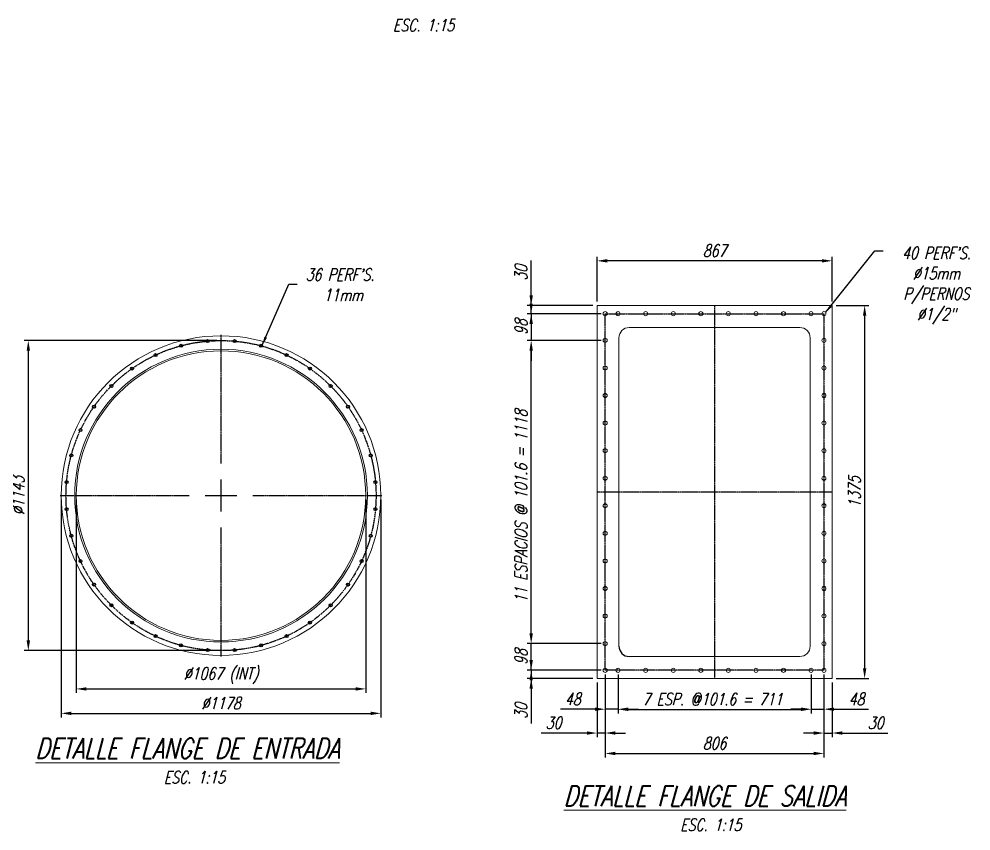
# Model space of a CAD drawing. Header units: millimetres. Extents: x 14484 to 44106, y -7531 to -758.
# Drawn here: x 18086 to 21595, y -6872 to -3879 of the extents above; entities that cross this region are included whole.
import ezdxf

# ---------------------------------------------------------------- set-up
doc = ezdxf.new("R2010")
doc.units = ezdxf.units.MM
doc.header["$LTSCALE"] = 15
doc.linetypes.add('CENTER', pattern=[2, 1.25, -0.25, 0.25, -0.25])
doc.layers.add('IA-DIBUJO', color=3, linetype='Continuous', lineweight=30)
doc.layers.add('IA-TITLE', color=6, linetype='Continuous', lineweight=13)
for name, color, linetype in [('IA-DIM', 7, 'Continuous'), ('IA-EJES', 4, 'CENTER'), ('IA-SIMBOLS', 2, 'Continuous'), ('IA-TEXT', 2, 'Continuous')]:
    doc.layers.add(name, color=color, linetype=linetype)
doc.styles.add('ING-AMB', font='romans.shx', dxfattribs={"width": 0.75, "oblique": 15})
doc.dimstyles.new('ING-AMB 12.5', dxfattribs={"dimscale": 12.5, "dimtxt": 3, "dimasz": 2.5, "dimexe": 1, "dimexo": 1, "dimgap": 1, "dimtad": 1, "dimdec": 0, "dimzin": 0, "dimdsep": 46, "dimtxsty": 'ING-AMB', "dimcen": 0.1, "dimclrd": 7, "dimclre": 7, "dimclrt": 2, "dimadec": 0, "dimazin": 0, "dimtfac": 1, "dimtdec": 0, "dimtmove": 0, "dimatfit": 3, "dimfxl": 1, "dimtolj": 1, "dimtzin": 0, "dimarcsym": 0})
doc.dimstyles.new('ING-AMB 15', dxfattribs={"dimscale": 15, "dimtxt": 3, "dimasz": 2.5, "dimexe": 1, "dimexo": 1, "dimgap": 1, "dimtad": 1, "dimdec": 0, "dimzin": 0, "dimdsep": 46, "dimtxsty": 'ING-AMB', "dimcen": 0.1, "dimclrd": 7, "dimclre": 7, "dimclrt": 2, "dimadec": 0, "dimazin": 0, "dimtfac": 1, "dimtdec": 0, "dimtmove": 0, "dimatfit": 0, "dimfxl": 1.25, "dimtolj": 1, "dimtzin": 0, "dimarcsym": 1})

# ---------------------------------------------------------------- blocks, each defined once
blk = doc.blocks.new('*U66')
at = {"layer": 'IA-EJES', "color": 0, "ltscale": 0.25, "transparency": 16777216}
for p, q in [((0, 117.8), (0, 592.5)), ((-592.5, 0), (-117.8, 0)), ((117.8, 0), (592.5, 0)), ((0, -592.5), (0, -117.8))]:
    blk.add_line(p, q, dxfattribs=at)
at = {"layer": 'IA-EJES', "color": 0, "linetype": 'Continuous', "ltscale": 0.25, "transparency": 16777216}
for p, q in [((0, -58.9), (0, 58.9)), ((-58.9, 0), (58.9, 0))]:
    blk.add_line(p, q, dxfattribs=at)
blk = doc.blocks.new('*D69')
at = {"layer": 'Defpoints', "color": 0, "transparency": 16777216}
for p in [(18830.7, -5064.3), (18120.3, -6207.3), (18830.7, -6207.3)]:
    blk.add_point(p, dxfattribs=at)
at = {"layer": 'IA-DIM', "color": 7, "lineweight": -2, "transparency": 16777216}
for p, q in [((18815.7, -5064.3), (18105.3, -5064.3)), ((18120.3, -5101.8), (18120.3, -6169.8)), ((18815.7, -6207.3), (18105.3, -6207.3))]:
    blk.add_line(p, q, dxfattribs=at)
at = {"layer": 'IA-DIM', "color": 7, "transparency": 16777216}
for points in [[(18114.1, -5101.8), (18126.6, -5101.8), (18120.3, -5064.3)], [(18114.1, -6169.8), (18126.6, -6169.8), (18120.3, -6207.3)]]:
    blk.add_solid(points, dxfattribs=at)
at = {"layer": 'IA-DIM', "color": 2, "transparency": 16777216, "insert": (18082.8, -5635.8), "char_height": 45, "attachment_point": 5, "rotation": 90, "style": 'ING-AMB'}
blk.add_mtext('\\A1;%%C1143', dxfattribs=at)
blk = doc.blocks.new('*D70')
at = {"layer": 'Defpoints', "color": 0, "transparency": 16777216}
for p in [(18241.7, -5635.8), (19419.7, -5635.8), (19419.7, -6438.4)]:
    blk.add_point(p, dxfattribs=at)
at = {"layer": 'IA-DIM', "color": 7, "lineweight": -2, "transparency": 16777216}
for p, q in [((18241.7, -5650.8), (18241.7, -6453.4)), ((19419.7, -5650.8), (19419.7, -6453.4)), ((18279.2, -6438.4), (19382.2, -6438.4))]:
    blk.add_line(p, q, dxfattribs=at)
at = {"layer": 'IA-DIM', "color": 7, "transparency": 16777216}
for points in [[(18279.2, -6432.2), (18279.2, -6444.7), (18241.7, -6438.4)], [(19382.2, -6432.2), (19382.2, -6444.7), (19419.7, -6438.4)]]:
    blk.add_solid(points, dxfattribs=at)
at = {"layer": 'IA-DIM', "color": 2, "transparency": 16777216, "insert": (18830.7, -6400.9), "char_height": 45, "attachment_point": 5, "style": 'ING-AMB'}
blk.add_mtext('\\A1;%%C1178', dxfattribs=at)
blk = doc.blocks.new('*D71')
at = {"layer": 'Defpoints', "color": 0, "transparency": 16777216}
for p in [(18297.2, -5635.8), (19364.2, -5635.8), (19364.2, -6348.3)]:
    blk.add_point(p, dxfattribs=at)
at = {"layer": 'IA-DIM', "color": 7, "lineweight": -2, "transparency": 16777216}
for p, q in [((18297.2, -5650.8), (18297.2, -6363.3)), ((19364.2, -5650.8), (19364.2, -6363.3)), ((18334.7, -6348.3), (19326.7, -6348.3))]:
    blk.add_line(p, q, dxfattribs=at)
at = {"layer": 'IA-DIM', "color": 7, "transparency": 16777216}
for points in [[(18334.7, -6342.1), (18334.7, -6354.6), (18297.2, -6348.3)], [(19326.7, -6342.1), (19326.7, -6354.6), (19364.2, -6348.3)]]:
    blk.add_solid(points, dxfattribs=at)
at = {"layer": 'IA-DIM', "color": 2, "transparency": 16777216, "insert": (18830.7, -6299), "char_height": 45, "width": 396.987, "attachment_point": 5, "style": 'ING-AMB'}
blk.add_mtext('\\A1;%%C1067 (INT)', dxfattribs=at)
blk = doc.blocks.new('*U67')
at = {"layer": 'IA-DIBUJO', "color": 2}
blk.add_circle((0, 0), 5.5, dxfattribs=at)
blk = doc.blocks.new('*U68')
at = {"layer": 'IA-DIBUJO', "color": 0, "linetype": 'ByBlock', "lineweight": -2, "transparency": 16777216}
for p, rotation in [((18605.7, -4808.6), 20.00000000000001), ((18703.8, -4791.4), 9.999999999999977), ((18901.5, -4808.6), 350.0000000000001), ((18512.1, -4842.7), 30), ((18995.1, -4842.7), 340.0000000000001), ((18425.8, -4892.5), 40.00000000000003), ((19081.4, -4892.5), 330.0000000000001), ((18349.5, -4956.6), 50.00000000000002), ((19157.7, -4956.6), 320), ((18285.5, -5032.9), 60.00000000000001), ((19221.7, -5032.9), 310.0000000000001), ((18235.6, -5119.2), 70.00000000000003), ((19271.6, -5119.2), 300.0000000000001), ((18201.6, -5212.8), 80.00000000000004), ((19305.6, -5212.8), 290.0000000000001), ((18184.3, -5310.9), 90.00000000000001), ((19322.9, -5310.9), 280), ((18184.3, -5410.5), 100), ((19322.9, -5410.5), 270), ((18201.6, -5508.6), 110), ((19305.6, -5508.6), 260), ((18235.6, -5602.2), 120), ((19271.6, -5602.2), 250), ((18285.5, -5688.5), 130), ((19221.7, -5688.5), 240), ((18349.5, -5764.8), 140), ((19157.7, -5764.8), 230), ((18425.8, -5828.8), 150), ((19081.4, -5828.8), 220), ((18512.1, -5878.6), 160.0000000000001), ((18995.1, -5878.6), 210), ((18605.7, -5912.7), 170.0000000000001), ((18703.8, -5930), 180), ((18803.4, -5930), 190), ((18901.5, -5912.7), 200)]:
    blk.add_blockref('*U67', p, dxfattribs=dict(at, rotation=rotation))
blk.add_blockref('*U67', (18803.4, -4791.4), dxfattribs=at)
blk = doc.blocks.new('*D72')
at = {"layer": 'Defpoints', "color": 0, "transparency": 16777216}
for p in [(19974.1, -5063.7), (20246.9, -5063.7), (20246.9, -6181.3)]:
    blk.add_point(p, dxfattribs=at)
at = {"layer": 'IA-DIM', "color": 7, "lineweight": -2, "transparency": 16777216}
for p, q in [((20231.9, -5063.7), (19959.1, -5063.7)), ((19974.1, -6143.8), (19974.1, -5101.2)), ((20231.9, -6181.3), (19959.1, -6181.3))]:
    blk.add_line(p, q, dxfattribs=at)
at = {"layer": 'IA-DIM', "color": 7, "transparency": 16777216}
for points in [[(19967.8, -5101.2), (19980.3, -5101.2), (19974.1, -5063.7)], [(19967.8, -6143.8), (19980.3, -6143.8), (19974.1, -6181.3)]]:
    blk.add_solid(points, dxfattribs=at)
at = {"layer": 'IA-DIM', "color": 2, "transparency": 16777216, "insert": (19914.1, -6031), "char_height": 45, "attachment_point": 1, "rotation": 90, "style": 'ING-AMB'}
blk.add_mtext('\\A1;11 ESPACIOS @ 101.6 = 1118', dxfattribs=at)
blk = doc.blocks.new('*D73')
at = {"layer": 'Defpoints', "color": 0, "transparency": 16777216}
for p in [(20246.9, -6279.7), (20216.8, -6309.9), (20246.9, -6510.9)]:
    blk.add_point(p, dxfattribs=at)
at = {"layer": 'IA-DIM', "color": 7, "lineweight": -2, "transparency": 16777216}
for p, q in [((20246.9, -6294.7), (20246.9, -6525.9)), ((20216.8, -6324.9), (20216.8, -6525.9)), ((20179.3, -6510.9), (20011.2, -6510.9)), ((20246.9, -6510.9), (20216.8, -6510.9)), ((20284.4, -6510.9), (20321.9, -6510.9))]:
    blk.add_line(p, q, dxfattribs=at)
at = {"layer": 'IA-DIM', "color": 7, "transparency": 16777216}
for points in [[(20179.3, -6504.7), (20179.3, -6517.2), (20216.8, -6510.9)], [(20284.4, -6504.7), (20284.4, -6517.2), (20246.9, -6510.9)]]:
    blk.add_solid(points, dxfattribs=at)
at = {"layer": 'IA-DIM', "color": 2, "transparency": 16777216, "insert": (20056.4, -6473.4), "char_height": 45, "attachment_point": 5, "style": 'ING-AMB'}
blk.add_mtext('\\A1;30', dxfattribs=at)
blk = doc.blocks.new('*D74')
at = {"layer": 'Defpoints', "color": 0, "transparency": 16777216}
for p in [(20294.6, -6279.7), (21005.8, -6279.7), (21005.8, -6423.6)]:
    blk.add_point(p, dxfattribs=at)
at = {"layer": 'IA-DIM', "color": 7, "lineweight": -2, "transparency": 16777216}
for p, q in [((20294.6, -6294.7), (20294.6, -6438.6)), ((21005.8, -6294.7), (21005.8, -6438.6)), ((20332.1, -6423.6), (20968.3, -6423.6))]:
    blk.add_line(p, q, dxfattribs=at)
at = {"layer": 'IA-DIM', "color": 7, "transparency": 16777216}
for points in [[(20332.1, -6417.4), (20332.1, -6429.9), (20294.6, -6423.6)], [(20968.3, -6417.4), (20968.3, -6429.9), (21005.8, -6423.6)]]:
    blk.add_solid(points, dxfattribs=at)
at = {"layer": 'IA-DIM', "color": 2, "transparency": 16777216, "insert": (20642, -6386.1), "char_height": 45, "attachment_point": 5, "style": 'ING-AMB'}
blk.add_mtext('\\A1;7 ESP. @101.6 = 711', dxfattribs=at)
blk = doc.blocks.new('*D75')
at = {"layer": 'Defpoints', "color": 0, "transparency": 16777216}
for p in [(19974.1, -6181.3), (20246.9, -6181.3), (20246.9, -6279.7)]:
    blk.add_point(p, dxfattribs=at)
at = {"layer": 'IA-DIM', "color": 7, "lineweight": -2, "transparency": 16777216}
for p, q in [((19974.1, -6143.8), (19974.1, -6106.3)), ((20231.9, -6181.3), (19959.1, -6181.3)), ((19974.1, -6279.7), (19974.1, -6181.3)), ((20231.9, -6279.7), (19959.1, -6279.7)), ((19974.1, -6317.2), (19974.1, -6354.7))]:
    blk.add_line(p, q, dxfattribs=at)
at = {"layer": 'IA-DIM', "color": 7, "transparency": 16777216}
for points in [[(19967.8, -6143.8), (19980.3, -6143.8), (19974.1, -6181.3)], [(19967.8, -6317.2), (19980.3, -6317.2), (19974.1, -6279.7)]]:
    blk.add_solid(points, dxfattribs=at)
at = {"layer": 'IA-DIM', "color": 2, "transparency": 16777216, "insert": (19936.6, -6230.5), "char_height": 45, "attachment_point": 5, "rotation": 90, "style": 'ING-AMB'}
blk.add_mtext('\\A1;98', dxfattribs=at)
blk = doc.blocks.new('*D76')
at = {"layer": 'Defpoints', "color": 0, "transparency": 16777216}
for p in [(19974.1, -4935.1), (20216.8, -4935.1), (20246.9, -4965.3)]:
    blk.add_point(p, dxfattribs=at)
at = {"layer": 'IA-DIM', "color": 7, "lineweight": -2, "transparency": 16777216}
for p, q in [((19974.1, -4897.6), (19974.1, -4769.6)), ((20201.8, -4935.1), (19959.1, -4935.1)), ((19974.1, -4965.3), (19974.1, -4935.1)), ((20231.9, -4965.3), (19959.1, -4965.3)), ((19974.1, -5002.8), (19974.1, -5040.3))]:
    blk.add_line(p, q, dxfattribs=at)
at = {"layer": 'IA-DIM', "color": 7, "transparency": 16777216}
for points in [[(19967.8, -4897.6), (19980.3, -4897.6), (19974.1, -4935.1)], [(19967.8, -5002.8), (19980.3, -5002.8), (19974.1, -4965.3)]]:
    blk.add_solid(points, dxfattribs=at)
at = {"layer": 'IA-DIM', "color": 2, "transparency": 16777216, "insert": (19936.6, -4814.9), "char_height": 45, "attachment_point": 5, "rotation": 90, "style": 'ING-AMB'}
blk.add_mtext('\\A1;30', dxfattribs=at)
blk = doc.blocks.new('*D77')
at = {"layer": 'Defpoints', "color": 0, "transparency": 16777216}
for p in [(20246.9, -6279.7), (20294.6, -6279.7), (20246.9, -6423)]:
    blk.add_point(p, dxfattribs=at)
at = {"layer": 'IA-DIM', "color": 7, "lineweight": -2, "transparency": 16777216}
for p, q in [((20246.9, -6294.7), (20246.9, -6438)), ((20294.6, -6294.7), (20294.6, -6438)), ((20209.4, -6423), (20082.6, -6423)), ((20294.6, -6423), (20246.9, -6423)), ((20332.1, -6423), (20369.6, -6423))]:
    blk.add_line(p, q, dxfattribs=at)
at = {"layer": 'IA-DIM', "color": 7, "transparency": 16777216}
for points in [[(20209.4, -6416.8), (20209.4, -6429.3), (20246.9, -6423)], [(20332.1, -6416.8), (20332.1, -6429.3), (20294.6, -6423)]]:
    blk.add_solid(points, dxfattribs=at)
at = {"layer": 'IA-DIM', "color": 2, "transparency": 16777216, "insert": (20127.3, -6385.5), "char_height": 45, "attachment_point": 5, "style": 'ING-AMB'}
blk.add_mtext('\\A1;48', dxfattribs=at)
blk = doc.blocks.new('*D78')
at = {"layer": 'Defpoints', "color": 0, "transparency": 16777216}
for p in [(20246.9, -4965.3), (19974.1, -5063.7), (20246.9, -5063.7)]:
    blk.add_point(p, dxfattribs=at)
at = {"layer": 'IA-DIM', "color": 7, "lineweight": -2, "transparency": 16777216}
for p, q in [((19974.1, -4927.8), (19974.1, -4890.3)), ((20231.9, -4965.3), (19959.1, -4965.3)), ((19974.1, -4965.3), (19974.1, -5063.7)), ((20231.9, -5063.7), (19959.1, -5063.7)), ((19974.1, -5101.2), (19974.1, -5138.7))]:
    blk.add_line(p, q, dxfattribs=at)
at = {"layer": 'IA-DIM', "color": 7, "transparency": 16777216}
for points in [[(19967.8, -4927.8), (19980.3, -4927.8), (19974.1, -4965.3)], [(19967.8, -5101.2), (19980.3, -5101.2), (19974.1, -5063.7)]]:
    blk.add_solid(points, dxfattribs=at)
at = {"layer": 'IA-DIM', "color": 2, "transparency": 16777216, "insert": (19936.6, -5014.5), "char_height": 45, "attachment_point": 5, "rotation": 90, "style": 'ING-AMB'}
blk.add_mtext('\\A1;98', dxfattribs=at)
blk = doc.blocks.new('*D79')
at = {"layer": 'Defpoints', "color": 0, "transparency": 16777216}
for p in [(21053.4, -6279.7), (21083.5, -6309.9), (21053.4, -6510.9)]:
    blk.add_point(p, dxfattribs=at)
at = {"layer": 'IA-DIM', "color": 7, "lineweight": -2, "transparency": 16777216}
for p, q in [((21053.4, -6294.7), (21053.4, -6525.9)), ((21083.5, -6324.9), (21083.5, -6525.9)), ((21015.9, -6510.9), (20978.4, -6510.9)), ((21053.4, -6510.9), (21083.5, -6510.9)), ((21121, -6510.9), (21289.1, -6510.9))]:
    blk.add_line(p, q, dxfattribs=at)
at = {"layer": 'IA-DIM', "color": 7, "transparency": 16777216}
for points in [[(21015.9, -6504.7), (21015.9, -6517.2), (21053.4, -6510.9)], [(21121, -6504.7), (21121, -6517.2), (21083.5, -6510.9)]]:
    blk.add_solid(points, dxfattribs=at)
at = {"layer": 'IA-DIM', "color": 2, "transparency": 16777216, "insert": (21243.9, -6473.4), "char_height": 45, "attachment_point": 5, "style": 'ING-AMB'}
blk.add_mtext('\\A1;30', dxfattribs=at)
blk = doc.blocks.new('*D80')
at = {"layer": 'Defpoints', "color": 0, "transparency": 16777216}
for p in [(21005.8, -6279.7), (21053.4, -6279.7), (21053.4, -6423)]:
    blk.add_point(p, dxfattribs=at)
at = {"layer": 'IA-DIM', "color": 7, "lineweight": -2, "transparency": 16777216}
for p, q in [((21005.8, -6294.7), (21005.8, -6438)), ((21053.4, -6294.7), (21053.4, -6438)), ((20968.3, -6423), (20930.8, -6423)), ((21005.8, -6423), (21053.4, -6423)), ((21090.9, -6423), (21217.7, -6423))]:
    blk.add_line(p, q, dxfattribs=at)
at = {"layer": 'IA-DIM', "color": 7, "transparency": 16777216}
for points in [[(20968.3, -6416.8), (20968.3, -6429.3), (21005.8, -6423)], [(21090.9, -6416.8), (21090.9, -6429.3), (21053.4, -6423)]]:
    blk.add_solid(points, dxfattribs=at)
at = {"layer": 'IA-DIM', "color": 2, "transparency": 16777216, "insert": (21173.1, -6385.5), "char_height": 45, "attachment_point": 5, "style": 'ING-AMB'}
blk.add_mtext('\\A1;48', dxfattribs=at)
blk = doc.blocks.new('*D81')
at = {"layer": 'Defpoints', "color": 0, "transparency": 16777216}
for p in [(20246.9, -6279.7), (21053.4, -6279.7), (21053.4, -6586.2)]:
    blk.add_point(p, dxfattribs=at)
at = {"layer": 'IA-DIM', "color": 7, "lineweight": -2, "transparency": 16777216}
for p, q in [((20246.9, -6294.7), (20246.9, -6601.2)), ((21053.4, -6294.7), (21053.4, -6601.2)), ((20284.4, -6586.2), (21015.9, -6586.2))]:
    blk.add_line(p, q, dxfattribs=at)
at = {"layer": 'IA-DIM', "color": 7, "transparency": 16777216}
for points in [[(20284.4, -6580), (20284.4, -6592.5), (20246.9, -6586.2)], [(21015.9, -6580), (21015.9, -6592.5), (21053.4, -6586.2)]]:
    blk.add_solid(points, dxfattribs=at)
at = {"layer": 'IA-DIM', "color": 2, "transparency": 16777216, "insert": (20650.2, -6548.7), "char_height": 45, "attachment_point": 5, "style": 'ING-AMB'}
blk.add_mtext('\\A1;806', dxfattribs=at)
blk = doc.blocks.new('*D82')
at = {"layer": 'Defpoints', "color": 0, "transparency": 16777216}
for p in [(20246.9, -6279.7), (19974.1, -6309.9), (20216.8, -6309.9)]:
    blk.add_point(p, dxfattribs=at)
at = {"layer": 'IA-DIM', "color": 7, "lineweight": -2, "transparency": 16777216}
for p, q in [((19974.1, -6242.2), (19974.1, -6204.7)), ((20231.9, -6279.7), (19959.1, -6279.7)), ((19974.1, -6279.7), (19974.1, -6309.9)), ((20201.8, -6309.9), (19959.1, -6309.9)), ((19974.1, -6347.4), (19974.1, -6475.4))]:
    blk.add_line(p, q, dxfattribs=at)
at = {"layer": 'IA-DIM', "color": 7, "transparency": 16777216}
for points in [[(19967.8, -6242.2), (19980.3, -6242.2), (19974.1, -6279.7)], [(19967.8, -6347.4), (19980.3, -6347.4), (19974.1, -6309.9)]]:
    blk.add_solid(points, dxfattribs=at)
at = {"layer": 'IA-DIM', "color": 2, "transparency": 16777216, "insert": (19936.6, -6430.1), "char_height": 45, "attachment_point": 5, "rotation": 90, "style": 'ING-AMB'}
blk.add_mtext('\\A1;30', dxfattribs=at)
blk = doc.blocks.new('*D83')
at = {"layer": 'Defpoints', "color": 0, "transparency": 16777216}
for p in [(20216.8, -4770.4), (20216.8, -4935.1), (21083.5, -4935.1)]:
    blk.add_point(p, dxfattribs=at)
at = {"layer": 'IA-DIM', "color": 7, "lineweight": -2, "transparency": 16777216}
for p, q in [((20216.8, -4920.1), (20216.8, -4755.4)), ((21046, -4770.4), (20254.3, -4770.4)), ((21083.5, -4920.1), (21083.5, -4755.4))]:
    blk.add_line(p, q, dxfattribs=at)
at = {"layer": 'IA-DIM', "color": 7, "transparency": 16777216}
for points in [[(20254.3, -4764.2), (20254.3, -4776.7), (20216.8, -4770.4)], [(21046, -4764.2), (21046, -4776.7), (21083.5, -4770.4)]]:
    blk.add_solid(points, dxfattribs=at)
at = {"layer": 'IA-DIM', "color": 2, "transparency": 16777216, "insert": (20650.2, -4732.9), "char_height": 45, "attachment_point": 5, "style": 'ING-AMB'}
blk.add_mtext('\\A1;867', dxfattribs=at)
blk = doc.blocks.new('*D84')
at = {"layer": 'Defpoints', "color": 0, "transparency": 16777216}
for p in [(21083.5, -4935.1), (21083.5, -6309.9), (21203.3, -6309.9)]:
    blk.add_point(p, dxfattribs=at)
at = {"layer": 'IA-DIM', "color": 7, "lineweight": -2, "transparency": 16777216}
for p, q in [((21098.5, -4935.1), (21218.3, -4935.1)), ((21203.3, -4972.6), (21203.3, -6272.4)), ((21098.5, -6309.9), (21218.3, -6309.9))]:
    blk.add_line(p, q, dxfattribs=at)
at = {"layer": 'IA-DIM', "color": 7, "transparency": 16777216}
for points in [[(21197.1, -4972.6), (21209.6, -4972.6), (21203.3, -4935.1)], [(21197.1, -6272.4), (21209.6, -6272.4), (21203.3, -6309.9)]]:
    blk.add_solid(points, dxfattribs=at)
at = {"layer": 'IA-DIM', "color": 2, "transparency": 16777216, "insert": (21165.8, -5622.5), "char_height": 45, "attachment_point": 5, "rotation": 90, "style": 'ING-AMB'}
blk.add_mtext('\\A1;1375', dxfattribs=at)

msp = doc.modelspace()

# ---------------------------------------------------------------- linework, layer by layer
at = {"layer": 'IA-DIBUJO', "color": 2, "lineweight": 0}
for p, q in [((20216.8, -4935.1), (20216.8, -6309.9)), ((21083.5, -4935.1), (20216.8, -4935.1)), ((21083.5, -6309.9), (21083.5, -4935.1)), ((20335.8, -5016.1), (20964.5, -5016.1)), ((20297.7, -6190.8), (20297.7, -5054.2)), ((21002.6, -5054.2), (21002.6, -6190.8)), ((20964.5, -6228.9), (20335.8, -6228.9)), ((20216.8, -6309.9), (21083.5, -6309.9))]:
    msp.add_line(p, q, dxfattribs=at)
for centre, radius in [((20246.9, -4965.3), 7.5), ((20294.6, -4965.3), 7.5), ((20396.2, -4965.3), 7.5), ((20497.8, -4965.3), 7.5), ((20599.4, -4965.3), 7.5), ((20701, -4965.3), 7.5), ((20802.6, -4965.3), 7.5), ((20904.2, -4965.3), 7.5), ((21005.8, -4965.3), 7.5), ((21053.4, -4965.3), 7.5), ((18830.7, -5635.8), 589), ((20246.9, -5063.7), 7.5), ((21053.4, -5063.7), 7.5), ((18830.7, -5635.8), 539.5), ((18830.7, -5635.8), 533.5), ((20246.9, -5165.3), 7.5), ((21053.4, -5165.3), 7.5), ((20246.9, -5266.9), 7.5), ((21053.4, -5266.9), 7.5), ((20246.9, -5368.5), 7.5), ((21053.4, -5368.5), 7.5), ((20246.9, -5470.1), 7.5), ((21053.4, -5470.1), 7.5), ((20246.9, -5571.7), 7.5), ((21053.4, -5571.7), 7.5), ((20246.9, -5673.3), 7.5), ((21053.4, -5673.3), 7.5), ((20246.9, -5774.9), 7.5), ((21053.4, -5774.9), 7.5), ((20246.9, -5876.5), 7.5), ((21053.4, -5876.5), 7.5), ((20246.9, -5978.1), 7.5), ((21053.4, -5978.1), 7.5), ((20246.9, -6079.7), 7.5), ((21053.4, -6079.7), 7.5), ((20246.9, -6181.3), 7.5), ((21053.4, -6181.3), 7.5), ((20246.9, -6279.7), 7.5), ((20294.6, -6279.7), 7.5), ((20396.2, -6279.7), 7.5), ((20497.8, -6279.7), 7.5), ((20599.4, -6279.7), 7.5), ((20701, -6279.7), 7.5), ((20802.6, -6279.7), 7.5), ((20904.2, -6279.7), 7.5), ((21005.8, -6279.7), 7.5), ((21053.4, -6279.7), 7.5)]:
    msp.add_circle(centre, radius, dxfattribs=at)
for centre, start, end in [((20335.8, -5054.2), 90, 180), ((20964.5, -5054.2), 0, 90), ((20964.5, -6190.8), 270, 0)]:
    msp.add_arc(centre, 38.1, start, end, dxfattribs=at)
at = {"layer": 'IA-DIBUJO'}
msp.add_arc((20335.8, -6190.8), 38.1, 180, 270, dxfattribs=at)
at = {"layer": 'IA-EJES', "ltscale": 0.25}
msp.add_line((20650.2, -4935.1), (20650.2, -6309.9), dxfattribs=at)
msp.add_lwpolyline([(20246.9, -4965.3), (21053.4, -4965.3), (21053.4, -6279.7), (20246.9, -6279.7)], close=True, dxfattribs=at)
msp.add_lwpolyline([(21083.2, -5622.5), (20217.1, -5622.5)], dxfattribs=at)
msp.add_circle((18830.7, -5635.8), 571.5, dxfattribs=at)

# ---------------------------------------------------------------- block references
at = {"layer": 'IA-DIBUJO', "color": 2}
msp.add_blockref('*U68', (77.1, -275.1), dxfattribs=at)
at = {"layer": 'IA-EJES', "ltscale": 0.25}
msp.add_blockref('*U66', (18830.7, -5635.8), dxfattribs=at)

# ---------------------------------------------------------------- texts
at = {"layer": 'IA-DIM', "color": 2, "char_height": 45, "attachment_point": 7, "style": 'ING-AMB'}
for insert in [(19464.4, -3924.3), (18619.7, -6696.9), (20523.2, -6871.8)]:
    msp.add_mtext('ESC. 1:15', dxfattribs=dict(at, insert=insert))
at = {"layer": 'IA-SIMBOLS', "insert": (21467.8, -4861.9), "char_height": 45, "width": 354.697, "attachment_point": 5, "style": 'ING-AMB'}
msp.add_mtext('\\A1;40 PERF\'S. ∅15mm\\PP/PERNOS ∅1/2"', dxfattribs=at)
at = {"layer": 'IA-TEXT', "color": 2, "insert": (19281, -4859.1), "char_height": 45, "width": 354.697, "attachment_point": 5, "style": 'ING-AMB'}
msp.add_mtext("\\A1;36 PERF'S.  11mm", dxfattribs=at)
at = {"layer": 'IA-TITLE', "char_height": 75, "attachment_point": 1, "style": 'ING-AMB'}
for s, insert in [('\\pi617.09516;{\\LDETALLE FLANGE DE ENTRADA}', (17529.2, -6530.2)), ('\\pi661.29159;{\\LDETALLE FLANGE DE SALIDA}', (19432.7, -6705.1))]:
    msp.add_mtext_dynamic_manual_height_columns(s, width=2506.512, gutter_width=250, heights=[0], dxfattribs=dict(at, insert=insert))

# ---------------------------------------------------------------- dimensions: what is measured, and where the dimension line sits
at = {"layer": 'IA-DIM', "color": 2}
for base, p1, p2, picture, middle in [((20216.8, -4770.4), (21083.5, -4935.1), (20216.8, -4935.1), '*D83', (20650.2, -4732.9)), ((21053.3779, -6586.2006), (20246.9279, -6279.7138), (21053.3779, -6279.7138), '*D81', (20650.1529, -6548.7006))]:
    dim = msp.add_linear_dim(base=base, p1=p1, p2=p2, dimstyle='ING-AMB 15', override={"dimpost": '\\X'}, dxfattribs=at)
    dim.commit()
    dim.dimension.update_dxf_attribs({"geometry": picture, "text_midpoint": middle})
for base, p1, p2, angle, picture, middle in [((19974.1, -4935.1), (20246.9, -4965.3), (20216.8, -4935.1), 90, '*D76', (19936.6, -4814.9)), ((21203.3, -6309.9), (21083.5, -4935.1), (21083.5, -6309.9), 90, '*D84', (21165.8, -5622.5)), ((19974.1, -6309.9), (20246.9, -6279.7), (20216.8, -6309.9), 270, '*D82', (19936.6, -6430.1))]:
    dim = msp.add_linear_dim(base=base, p1=p1, p2=p2, angle=angle, dimstyle='ING-AMB 15', override={"dimpost": '\\X'}, dxfattribs=at)
    dim.commit()
    dim.dimension.update_dxf_attribs({"geometry": picture, "text_midpoint": middle})
for base, p1, p2, angle, picture, middle in [((19974.1, -5063.7), (20246.9, -4965.3), (20246.9, -5063.7), 90, '*D78', (19974.1, -5014.5)), ((19974.1, -6181.3), (20246.9, -6279.7), (20246.9, -6181.3), 90, '*D75', (19974.1, -6230.5)), ((20246.9, -6423), (20294.6, -6279.7), (20246.9, -6279.7), 180, '*D77', (20127.3, -6423)), ((21053.4, -6510.9), (21083.5, -6309.9), (21053.4, -6279.7), 180, '*D79', (21243.9, -6510.9))]:
    dim = msp.add_linear_dim(base=base, p1=p1, p2=p2, angle=angle, dimstyle='ING-AMB 15', override={"dimpost": '\\X'}, dxfattribs=at)
    dim.commit()
    dim.dimension.update_dxf_attribs({"geometry": picture, "text_midpoint": middle, "dimtype": 160})
at = {"layer": 'IA-DIM', "color": 1}
dim = msp.add_linear_dim(base=(18120.3, -6207.3), p1=(18830.7, -5064.3), p2=(18830.7, -6207.3), angle=90, text='%%C<>', dimstyle='ING-AMB 15', override={"dimpost": '\\X'}, dxfattribs=at)
dim.commit()
dim.dimension.update_dxf_attribs({"geometry": '*D69', "text_midpoint": (18082.8, -5635.8)})
at = {"layer": 'IA-DIM', "color": 2}
dim = msp.add_linear_dim(base=(19974.1, -5063.7), p1=(20246.9, -6181.3), p2=(20246.9, -5063.7), angle=270, text='11 ESPACIOS @ 101.6 = <>', dimstyle='ING-AMB 15', override={"dimpost": '\\X'}, dxfattribs=at)
dim.commit()
dim.dimension.update_dxf_attribs({"geometry": '*D72', "text_midpoint": (19974.1, -5622.5), "dimtype": 160})
at = {"layer": 'IA-DIM', "color": 1}
for base, p1, p2, text, picture, middle in [((19419.7, -6438.4), (18241.7, -5635.8), (19419.7, -5635.8), '%%C<>', '*D70', (18830.7, -6400.9)), ((19364.2, -6348.3), (18297.2, -5635.8), (19364.2, -5635.8), '%%C<> (INT)', '*D71', (18830.7, -6299))]:
    dim = msp.add_linear_dim(base=base, p1=p1, p2=p2, text=text, dimstyle='ING-AMB 15', override={"dimpost": '\\X'}, dxfattribs=at)
    dim.commit()
    dim.dimension.update_dxf_attribs({"geometry": picture, "text_midpoint": middle})
at = {"layer": 'IA-DIM', "color": 2}
dim = msp.add_linear_dim(base=(21005.8, -6423.6), p1=(20294.6, -6279.7), p2=(21005.8, -6279.7), text='7 ESP. @101.6 = <>', dimstyle='ING-AMB 15', override={"dimpost": '\\X'}, dxfattribs=at)
dim.commit()
dim.dimension.update_dxf_attribs({"geometry": '*D74', "text_midpoint": (20642, -6423.6), "dimtype": 160})
for base, p1, p2, picture, middle in [((20246.9, -6510.9), (20216.8, -6309.9), (20246.9, -6279.7), '*D73', (20056.4, -6510.9)), ((21053.4, -6423), (21005.8, -6279.7), (21053.4, -6279.7), '*D80', (21173.1, -6423))]:
    dim = msp.add_linear_dim(base=base, p1=p1, p2=p2, dimstyle='ING-AMB 15', override={"dimpost": '\\X'}, dxfattribs=at)
    dim.commit()
    dim.dimension.update_dxf_attribs({"geometry": picture, "text_midpoint": middle, "dimtype": 160})

# ---------------------------------------------------------------- leaders
at = {"layer": 'IA-TEXT'}
for points in [[(21059.6, -4961), (21241.5, -4734.2), (21271.6, -4734.2)], [(18983, -5080.8), (19081.1, -4856.1), (19111.2, -4856.1)]]:
    msp.add_leader(points, dimstyle='ING-AMB 12.5', override={"dimgap": 1, "dimtad": 1}, dxfattribs=at)

doc.saveas('drawing.dxf')
